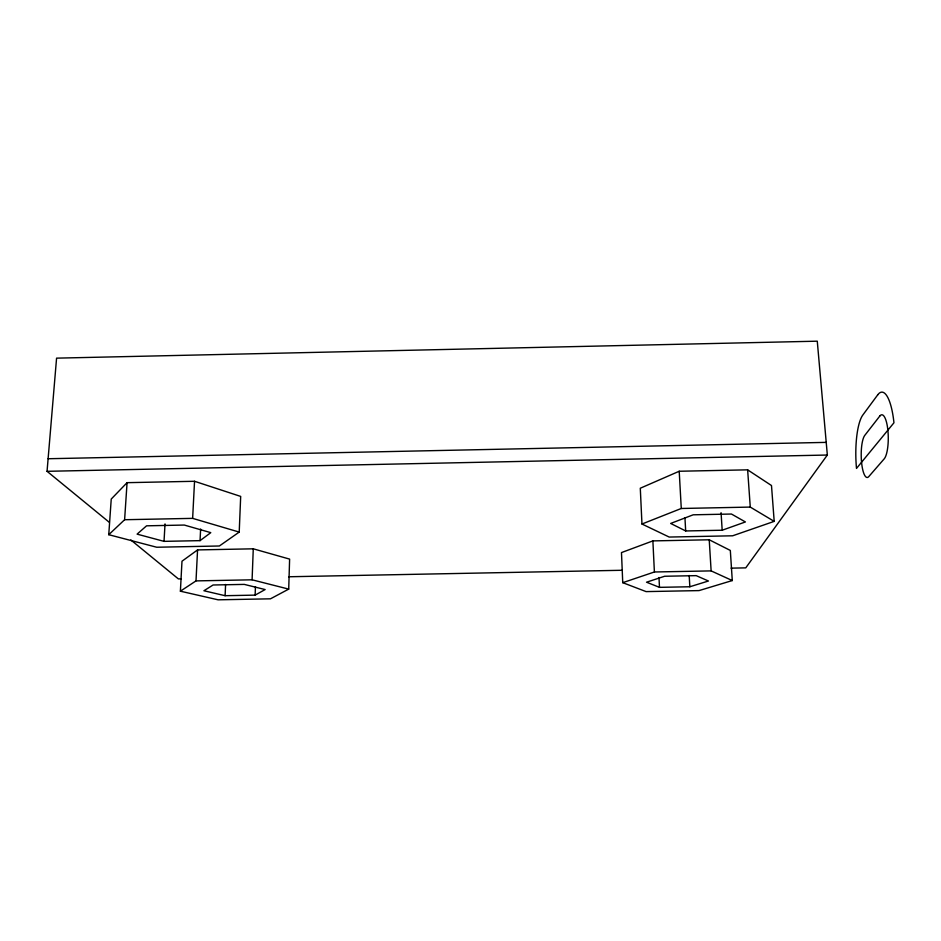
<?xml version="1.0" encoding="UTF-8"?>
<svg xmlns="http://www.w3.org/2000/svg" width="941" height="941" viewBox="0 0 941 941"><rect width="100%" height="100%" fill="white"/><g stroke="black" fill="none" stroke-linecap="round" stroke-linejoin="round"><path stroke-width="1.41" d="M288.711 589.113L289.616 559.107L253.27 548.815L197.563 549.92L181.989 561.224L180.39 591.195L218.112 599.817L270.479 598.817L288.711 589.113L252.094 579.809L196.01 580.891L180.39 591.195M252.094 579.809L253.27 548.815M255.129 595.124L265.127 589.56L244.295 584.396L213.089 584.996L203.915 590.748L225.111 595.7L255.129 595.124L255.446 586.702M239.214 532.088L240.684 496.413L194.54 481.286L127.07 482.674L111.238 499.059L108.756 534.7L156.724 547.239L219.371 545.992L239.214 532.088L192.634 518.362L124.612 519.726L108.756 534.7M225.111 595.7L225.593 584.479M200.045 540.64L210.796 532.653L184.307 525.054L146.573 525.819L137.092 534.135L164.028 541.357L200.045 540.64L200.633 528.995M196.01 580.891L197.563 549.92M192.634 518.362L194.54 481.286M164.028 541.357L165.028 523.902M124.612 519.726L127.07 482.674M109.321 522.326L47.05 471.312L56.578 358.145L817.27 341.183L827.339 455.032L745.754 567.87L731.051 568.152M679.214 471.253L640.292 488.226L641.962 524.019L669.18 537.052L732.651 535.794L774.196 521.373L771.491 485.532L747.636 469.841L679.214 471.253L681.272 508.481L641.962 524.019M652.878 540.899L621.483 552.579L622.742 582.667L646.091 591.607L699.034 590.595L732.286 580.55L730.322 550.438L709.232 539.781L652.878 540.899L654.395 571.987L622.742 582.667M722.182 530.23L745.401 521.949L731.451 514.033L693.188 514.809L670.674 523.443L685.683 530.959L722.182 530.23L721.065 512.692M689.835 586.761L708.444 581.009L696.199 575.645L664.628 576.257L646.538 582.208L659.476 587.349L689.835 586.761L689.2 575.492M48.109 458.738L826.222 442.376M47.05 471.312L827.339 455.032M681.272 508.481L750.271 507.081L774.196 521.373M181.319 578.844L178.378 578.903L130.834 539.946M288.616 576.762L622.283 570.27M654.395 571.987L711.125 570.893L732.286 580.55M747.636 469.841L750.271 507.081M709.232 539.781L711.125 570.893M684.942 517.809L685.683 530.959M658.994 577.492L659.476 587.349M877.706 394.867L862.803 415.063A43.204 11.316 89.1 0 0 856.498 468.418L893.95 422.78A45.18 12.351 89.3 0 0 877.706 394.867M879.835 416.016L864.779 435.389A21.596 5.658 89.1 0 0 861.568 462.349A21.596 5.658 89.1 0 0 868.778 476.605L884.164 458.902A22.584 6.175 89.3 0 0 887.881 430.296A22.584 6.175 89.3 0 0 879.835 416.016"/></g></svg>
